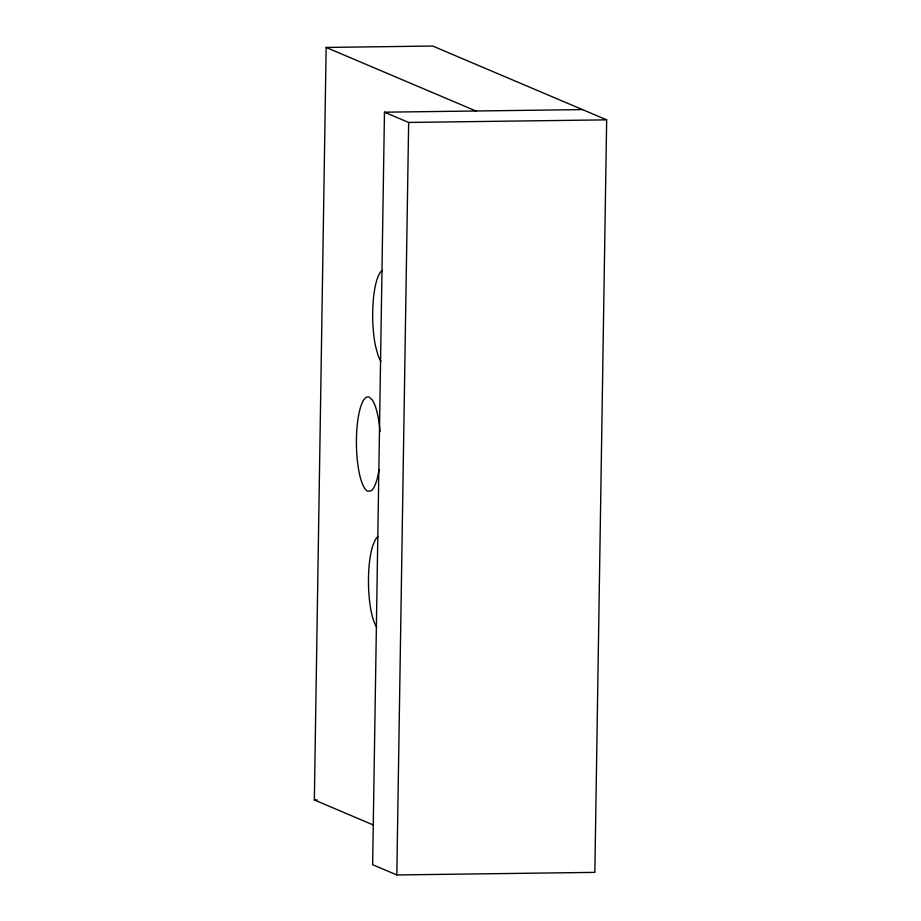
<?xml version="1.0" encoding="UTF-8"?>
<svg xmlns="http://www.w3.org/2000/svg" width="921" height="921" viewBox="0 0 921 921"><rect width="100%" height="100%" fill="white"/><g stroke="black" fill="none" stroke-linecap="round" stroke-linejoin="round"><path stroke-width="1.38" d="M373.454 825.032L314.337 799.946L326.149 47.443L432.732 46.05L606.663 119.857L594.851 872.371L396.813 874.95L372.648 864.692L384.471 112.189L582.498 109.599M396.813 874.95L408.648 122.447L384.471 112.189M408.648 122.447L606.663 119.857M314.337 799.946L317.169 799.912M326.149 47.443L475.915 110.981M376.735 627.305A47.316 12.1 89.3 0 1 372.556 546.326L375.181 539.913A47.316 12.1 89.3 0 1 378.163 536.448M380.016 431.581A47.316 12.1 89.3 0 0 372.349 400.071L369.252 397.135A47.316 12.1 89.3 0 0 356.427 439.041A47.316 12.1 89.3 0 0 367.767 491.204L370.921 490.928A47.316 12.1 89.3 0 0 379.026 469.583M380.914 361.262A47.316 12.1 89.3 0 1 378.07 355.322L375.687 346.78A47.316 12.1 89.3 0 1 382.342 270.394"/></g></svg>
